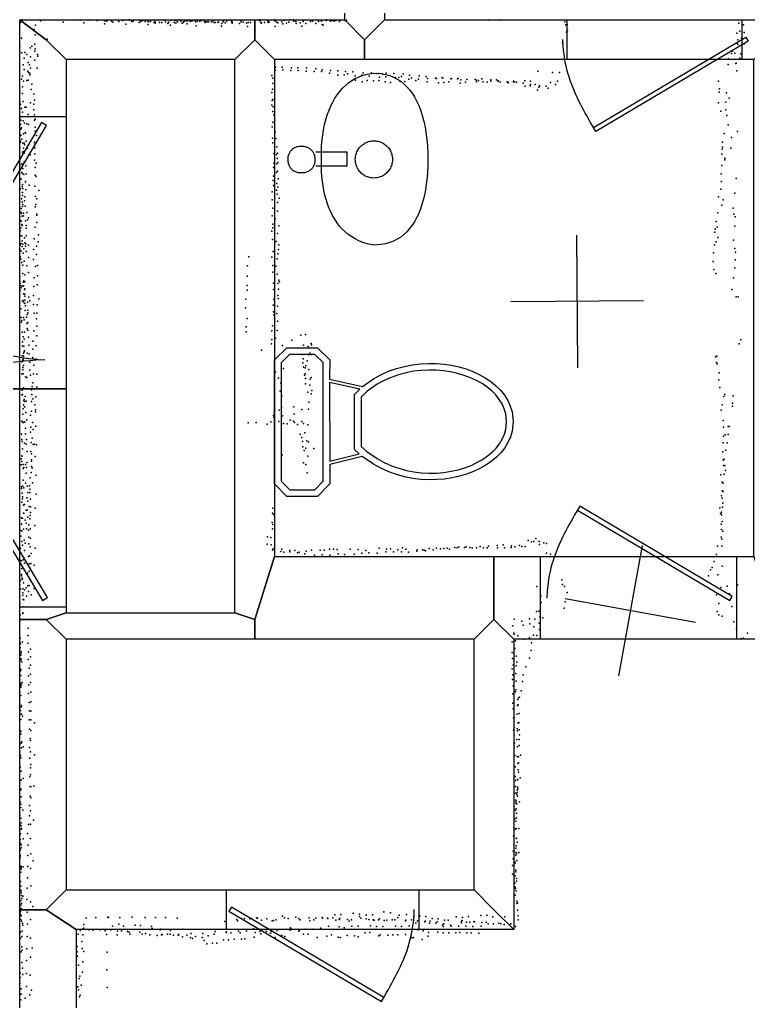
# Model space of a CAD drawing. Header units: millimetres. Extents: x -49251 to 3173, y -44712 to 7447.
# Drawn here: x -8920 to -6720, y -7017 to -4056 of the extents above; entities that cross this region are included whole.
import ezdxf

# ---------------------------------------------------------------- set-up
doc = ezdxf.new("R2010")
doc.units = ezdxf.units.MM
for name, color, linetype in [('DOORS', 7, 'Continuous'), ('OBJECTS', 8, 'Continuous'), ('P', 9, 'Continuous'), ('PANOS', 10, 'Continuous'), ('ROOMS', 1, 'Continuous'), ('WALLS', 3, 'Continuous')]:
    doc.layers.add(name, color=color, linetype=linetype)

# ---------------------------------------------------------------- blocks, each defined once
blk = doc.blocks.new('Basin_4B')
for points in [[(-40.8, 149.1), (-40.7, 153.4), (-40.3, 156.1), (-39.9, 158.8), (-39.3, 161.4), (-38.5, 163.9), (-37.7, 166.3), (-36.7, 168.6), (-35.5, 170.8), (-34.3, 172.9), (-32.9, 174.8), (-31.3, 176.7), (-29.7, 178.5), (-27.9, 180.1), (-26.1, 181.6), (-24.1, 183), (-22, 184.3), (-19.8, 185.4), (-17.5, 186.5), (-15.1, 187.3), (-12.7, 188.1), (-10.1, 188.6), (-7.4, 189.1), (-4.6, 189.4), (-0.4, 189.5)], [(-0.4, 189.5), (3.9, 189.4), (6.7, 189.1), (9.4, 188.7), (12, 188.1), (14.5, 187.3), (16.9, 186.5), (19.2, 185.5), (21.4, 184.3), (23.5, 183.1), (25.4, 181.7), (27.3, 180.2), (29.1, 178.6), (30.7, 176.8), (32.3, 174.9), (33.7, 173), (34.9, 170.9), (36.1, 168.7), (37.1, 166.4), (38, 164), (38.7, 161.5), (39.3, 158.9), (39.8, 156.3), (40.1, 153.5), (40.3, 149.2)], [(-0.4, 108.6), (-4.6, 108.7), (-7.4, 109), (-10.1, 109.5), (-12.7, 110.1), (-15.1, 110.8), (-17.5, 111.7), (-19.8, 112.7), (-22, 113.8), (-24.1, 115.1), (-26.1, 116.5), (-27.9, 118), (-29.7, 119.6), (-31.3, 121.4), (-32.9, 123.3), (-34.3, 125.3), (-35.5, 127.3), (-36.7, 129.5), (-37.7, 131.8), (-38.5, 134.2), (-39.3, 136.7), (-39.9, 139.3), (-40.3, 142), (-40.7, 144.8), (-40.8, 149.1)], [(40.3, 149.2), (40.1, 144.9), (39.8, 142.2), (39.3, 139.5), (38.7, 136.9), (38, 134.4), (37.1, 132), (36.1, 129.7), (34.9, 127.5), (33.7, 125.4), (32.3, 123.4), (30.7, 121.5), (29.1, 119.7), (27.3, 118.1), (25.4, 116.5), (23.5, 115.1), (21.4, 113.9), (19.2, 112.7), (16.9, 111.7), (14.5, 110.8), (12, 110.1), (9.4, 109.5), (6.7, 109), (3.9, 108.7), (-0.4, 108.6)], [(-18.8, 106), (-18.8, 10.9)], [(22, 10.9), (22, 106.1)], [(-258.3, -69.3), (-254.1, -49.1), (-250.2, -36.4), (-245.5, -24.5), (-239.9, -13.1), (-233.5, -2.5), (-226.4, 7.6), (-218.5, 17), (-210, 25.8), (-200.8, 34), (-190.9, 41.5), (-180.5, 48.5), (-169.5, 54.9), (-158, 60.7), (-146, 66), (-133.6, 70.6), (-120.7, 74.8), (-107.5, 78.3), (-93.8, 81.4), (-79.9, 83.9), (-65.7, 85.8), (-51.2, 87.3), (-36.5, 88.3), (-21.6, 88.7), (0.9, 88.5)], [(0.9, 88.5), (23.3, 88.7), (38.1, 88.2), (52.9, 87.2), (67.4, 85.7), (81.8, 83.7), (95.9, 81.2), (109.8, 78.1), (123.3, 74.5), (136.5, 70.3), (149.2, 65.6), (161.5, 60.3), (173.3, 54.5), (184.6, 48.1), (195.2, 41.1), (205.3, 33.5), (214.6, 25.3), (223.2, 16.5), (231.1, 7.1), (238.2, -2.9), (244.4, -13.5), (249.7, -24.8), (254.1, -36.7), (257.5, -49.2), (260.6, -69.3)], [(-18.8, 10.9), (22, 10.9)], [(-56.2, -69.5), (-55.9, -63.9), (-55.5, -60.4), (-54.8, -56.8), (-53.8, -53.4), (-52.7, -50.1), (-51.4, -46.8), (-49.9, -43.7), (-48.2, -40.7), (-46.3, -37.7), (-44.3, -35), (-42.1, -32.3), (-39.7, -29.8), (-37.2, -27.5), (-34.5, -25.3), (-31.7, -23.2), (-28.8, -21.4), (-25.8, -19.7), (-22.6, -18.2), (-19.4, -16.9), (-16, -15.7), (-12.6, -14.9), (-9.1, -14.2), (-5.5, -13.7), (0, -13.5)], [(0, -13.5), (5.5, -13.7), (9.1, -14.2), (12.6, -14.9), (16.1, -15.7), (19.4, -16.9), (22.7, -18.2), (25.8, -19.7), (28.8, -21.4), (31.8, -23.2), (34.6, -25.3), (37.2, -27.5), (39.7, -29.8), (42.1, -32.3), (44.3, -35), (46.4, -37.7), (48.2, -40.7), (49.9, -43.7), (51.4, -46.8), (52.8, -50.1), (53.9, -53.4), (54.8, -56.8), (55.5, -60.4), (56, -63.9), (56.3, -69.5)], [(-0.4, -232.4), (-23.1, -232.1), (-38.2, -231.3), (-53.3, -230.2), (-68.2, -228.6), (-82.9, -226.6), (-97.4, -224.1), (-111.7, -221.1), (-125.5, -217.7), (-139, -213.6), (-152, -209.1), (-164.6, -204), (-176.5, -198.2), (-187.9, -191.9), (-198.6, -185), (-208.6, -177.4), (-217.9, -169.1), (-226.3, -160.2), (-233.9, -150.6), (-240.5, -140.2), (-246.2, -129.1), (-250.9, -117.2), (-254.4, -104.5), (-256.9, -91.1), (-258.3, -69.3)], [(0, -125.5), (-5.5, -125.2), (-9.1, -124.7), (-12.6, -124.1), (-16, -123.2), (-19.4, -122), (-22.6, -120.7), (-25.8, -119.2), (-28.8, -117.6), (-31.7, -115.7), (-34.5, -113.6), (-37.2, -111.4), (-39.7, -109.1), (-42.1, -106.6), (-44.3, -103.9), (-46.3, -101.2), (-48.2, -98.2), (-49.9, -95.2), (-51.4, -92.1), (-52.7, -88.8), (-53.8, -85.5), (-54.8, -82.1), (-55.5, -78.5), (-55.9, -75), (-56.2, -69.5)], [(260.6, -69.3), (259.2, -91.1), (256.7, -104.5), (253, -117.2), (248.3, -129.1), (242.5, -140.2), (235.7, -150.6), (228, -160.2), (219.4, -169.1), (210, -177.4), (199.8, -185), (188.9, -191.9), (177.3, -198.2), (165.1, -204), (152.4, -209.1), (139.2, -213.6), (125.6, -217.7), (111.5, -221.1), (97.2, -224.1), (82.6, -226.6), (67.7, -228.6), (52.7, -230.2), (37.6, -231.3), (22.4, -232.1), (-0.4, -232.4)], [(56.3, -69.5), (56, -75), (55.5, -78.5), (54.8, -82.1), (53.9, -85.5), (52.8, -88.8), (51.4, -92.1), (49.9, -95.2), (48.2, -98.2), (46.4, -101.2), (44.3, -103.9), (42.1, -106.6), (39.7, -109.1), (37.2, -111.4), (34.6, -113.6), (31.8, -115.7), (28.8, -117.6), (25.8, -119.2), (22.7, -120.7), (19.4, -122), (16.1, -123.2), (12.6, -124.1), (9.1, -124.7), (5.5, -125.2), (0, -125.5)]]:
    blk.add_lwpolyline(points)
blk = doc.blocks.new('Toilet_4E')
for points in [[(-225.3, 322.7), (-187.7, 360.3)], [(-187.7, 360.3), (186.3, 360.3)], [(186.3, 360.3), (223, 323.6)], [(-179.4, 340.3), (-205.3, 314.4)], [(178, 340.3), (-179.4, 340.3)], [(203, 315.4), (178, 340.3)], [(-225.4, 230.4), (-225.3, 322.7)], [(-205.3, 314.4), (-205.4, 238.9)], [(203, 238.8), (203, 315.4)], [(223, 323.6), (223, 230.5)], [(-205.4, 238.9), (-179.5, 213.9)], [(178.1, 213.9), (203, 238.8)], [(-187.6, 193.9), (-225.4, 230.4)], [(-179.5, 213.9), (-126.8, 213.9)], [(-126.8, 213.9), (125.8, 214)], [(125.8, 214), (178.1, 213.9)], [(223, 230.5), (186.4, 193.9)], [(-129.4, 193.9), (-187.6, 193.9)], [(-104.9, 95.7), (-129.4, 193.9)], [(118.4, 194), (-119.1, 193.9)], [(-119.1, 193.9), (-96.9, 104.7)], [(97.9, 103.3), (118.4, 194)], [(128.6, 194), (106.3, 95.3)], [(186.4, 193.9), (128.6, 194)], [(-96.9, 104.7), (-84.3, 119.2)], [(-84.3, 119.2), (82, 119.2)], [(82, 119.2), (97.9, 103.3)], [(0.5, -359.8), (-28.3, -356.8), (-46.1, -351.7), (-63, -344.2), (-78.8, -334.4), (-93.7, -322.7), (-107.4, -309.2), (-120, -293.9), (-131.4, -277.2), (-141.7, -259.1), (-150.6, -239.7), (-158.3, -219.2), (-164.6, -197.8), (-169.5, -175.5), (-172.9, -152.6), (-174.9, -129.1), (-175.2, -105.2), (-173.9, -81), (-170.9, -56.7), (-166.1, -32.4), (-159.5, -8.2), (-151, 15.7), (-140.6, 39.1), (-128, 62.1), (-104.9, 95.7)], [(-75.1, 99.2), (-90, 82.1)], [(73.8, 99.2), (-75.1, 99.2)], [(106.3, 95.3), (129.3, 62), (141.7, 39.2), (152, 16.1), (160.4, -7.6), (166.9, -31.5), (171.6, -55.7), (174.6, -79.9), (175.9, -103.9), (175.5, -127.7), (173.6, -151.2), (170.2, -174.1), (165.3, -196.3), (159, -217.7), (151.4, -238.2), (142.5, -257.6), (132.3, -275.8), (120.9, -292.7), (108.3, -308), (94.6, -321.7), (79.9, -333.5), (64, -343.4), (47.2, -351.1), (29.4, -356.5), (0.5, -359.8)], [(91.7, 81.2), (73.8, 99.2)], [(-90, 82.1), (-111.5, 50.8), (-123, 29.5), (-132.7, 7.5), (-140.6, -14.9), (-146.8, -37.6), (-151.2, -60.5), (-154, -83.4), (-155.2, -106.2), (-154.9, -128.8), (-153, -150.9), (-149.7, -172.5), (-145.1, -193.5), (-139.1, -213.6), (-131.9, -232.7), (-123.5, -250.6), (-114, -267.3), (-103.5, -282.6), (-92, -296.4), (-79.7, -308.4), (-66.5, -318.7), (-52.6, -327.1), (-38, -333.4), (-22.8, -337.6), (0.4, -339.7)], [(0.4, -339.7), (23.7, -337.3), (38.9, -332.9), (53.5, -326.4), (67.4, -317.9), (80.5, -307.5), (92.9, -295.3), (104.4, -281.4), (114.8, -266), (124.3, -249.3), (132.7, -231.2), (139.8, -212.1), (145.8, -192), (150.4, -171.1), (153.7, -149.5), (155.5, -127.4), (155.9, -105), (154.7, -82.3), (152, -59.5), (147.6, -36.8), (141.5, -14.2), (133.7, 8), (124.1, 29.7), (112.8, 50.6), (91.7, 81.2)]]:
    blk.add_lwpolyline(points)
blk = doc.blocks.new('1-Standard_3C')
for points in [[(-403.982, 5.64828), (253.382, 394.931), (263.573, 377.722), (-393.791, -11.5606), (-403.982, 5.64828)], [(263.573, 377.722), (275.367, 357.142), (283.15, 343.495), (290.844, 329.879), (298.429, 316.269), (305.882, 302.642), (313.184, 288.973), (320.313, 275.239), (327.249, 261.416), (333.971, 247.479), (340.456, 233.405), (346.686, 219.17), (352.638, 204.75), (358.291, 190.121), (363.626, 175.258), (368.62, 160.139), (373.253, 144.738), (377.503, 129.032), (381.351, 112.998), (384.774, 96.6102), (387.752, 79.8457), (390.265, 62.6802), (392.29, 45.0899), (393.807, 27.0508), (395.085, -0.90191)]]:
    blk.add_lwpolyline(points)
blk = doc.blocks.new('2-Double_3F')
for points in [[(-803.047, 5.11842), (-144.478, 395.382), (-134.282, 378.176), (-792.851, -12.0874), (-803.047, 5.11842)], [(130.58, 402.327), (799.603, 1.60988), (789.326, -15.5479), (120.303, 385.169), (130.58, 402.327)], [(-134.282, 378.176), (-119.32, 354.081), (-109.98, 338.172), (-101.133, 322.376), (-92.7658, 306.684), (-84.8675, 291.087), (-77.4254, 275.576), (-70.4273, 260.141), (-63.861, 244.774), (-57.7142, 229.467), (-51.9747, 214.209), (-46.6303, 198.992), (-41.6688, 183.807), (-37.078, 168.646), (-32.8455, 153.498), (-28.9593, 138.355), (-25.407, 123.208), (-22.1765, 108.049), (-19.2555, 92.867), (-16.6317, 77.6544), (-14.2931, 62.402), (-12.2272, 47.1006), (-10.422, 31.7413), (-8.86523, 16.3152), (-6.96899, -6.96899)], [(-6.96899, -6.96899), (-5.64674, 24.0467), (-4.27553, 44.0225), (-2.51777, 63.4584), (-0.37793, 82.3727), (2.13953, 100.783), (5.03013, 118.709), (8.2894, 136.167), (11.9129, 153.176), (15.8961, 169.754), (20.2346, 185.919), (24.9238, 201.69), (29.9595, 217.085), (35.3369, 232.121), (41.0518, 246.818), (47.0996, 261.192), (53.4758, 275.263), (60.176, 289.048), (67.1957, 302.566), (74.5305, 315.834), (82.1759, 328.872), (90.1273, 341.697), (98.3804, 354.327), (106.931, 366.78), (120.303, 385.169)]]:
    blk.add_lwpolyline(points)

msp = doc.modelspace()

# ---------------------------------------------------------------- linework, layer by layer
at = {"layer": 'DOORS'}
for points in [[(-7266.8, -4056), (-6740.4, -4056), (-6740.4, -4176), (-7266.8, -4176), (-7266.8, -4056)], [(-8919.4, -5828.3), (-8919.4, -4348.2), (-8779.4, -4348.2), (-8779.4, -5828.3), (-8919.4, -5828.3)], [(-6756.4, -5924.6), (-7347.4, -5924.6), (-7347.4, -5674.6), (-6756.4, -5674.6), (-6756.4, -5924.6)], [(-8295.7, -6680.4), (-7714.5, -6680.4), (-7714.5, -6800.4), (-8295.7, -6800.4), (-8295.7, -6680.4)]]:
    msp.add_lwpolyline(points, dxfattribs=at)
at = {"layer": 'P'}
for p in [(-8912, -4056), (-8737, -4056), (-8707, -4056), (-8589, -4056), (-8588, -4057), (-8501, -4057), (-8481, -4057), (-8439, -4056), (-8409, -4057), (-8196, -4056), (-8169, -4057), (-8150, -4056), (-8122, -4057), (-8120, -4057), (-8104, -4056), (-8094, -4056), (-8065, -4057), (-7993, -4056), (-7933, -4057), (-7504, -4056), (-7472, -4056), (-8917, -4064), (-8876, -4085), (-8872, -4072), (-8857, -4059), (-8788, -4063), (-8726, -4065), (-8686, -4058), (-8664, -4059), (-8664, -4068), (-8663, -4059), (-8657, -4060), (-8642, -4060), (-8638, -4063), (-8620, -4061), (-8608, -4058), (-8599, -4069), (-8581, -4061), (-8577, -4060), (-8559, -4064), (-8556, -4059), (-8554, -4061), (-8553, -4059), (-8548, -4058), (-8541, -4061), (-8534, -4059), (-8532, -4070), (-8531, -4062), (-8525, -4061), (-8514, -4064), (-8512, -4061), (-8511, -4065), (-8511, -4066), (-8498, -4064), (-8491, -4064), (-8479, -4062), (-8472, -4067), (-8470, -4063), (-8470, -4064), (-8464, -4058), (-8464, -4072), (-8453, -4064), (-8451, -4058), (-8448, -4066), (-8446, -4058), (-8443, -4062), (-8433, -4060), (-8429, -4066), (-8426, -4063), (-8426, -4064), (-8422, -4060), (-8415, -4060), (-8414, -4068), (-8405, -4061), (-8401, -4059), (-8398, -4059), (-8390, -4059), (-8388, -4062), (-8387, -4074), (-8383, -4060), (-8376, -4060), (-8371, -4058), (-8362, -4060), (-8360, -4064), (-8358, -4062), (-8353, -4062), (-8349, -4062), (-8341, -4062), (-8337, -4059), (-8333, -4064), (-8330, -4064), (-8322, -4063), (-8320, -4063), (-8310, -4075), (-8309, -4067), (-8305, -4062), (-8304, -4060), (-8299, -4065), (-8294, -4060), (-8280, -4060), (-8279, -4062), (-8278, -4062), (-8278, -4066), (-8256, -4067), (-8252, -4058), (-8251, -4062), (-8245, -4063), (-8235, -4066), (-8232, -4076), (-8230, -4064), (-8223, -4064), (-8195, -4059), (-8192, -4064), (-8190, -4066), (-8181, -4064), (-8171, -4061), (-8170, -4064), (-8167, -4063), (-8149, -4060), (-8148, -4076), (-8143, -4063), (-8140, -4065), (-8128, -4062), (-8125, -4068), (-8114, -4066), (-8107, -4063), (-8092, -4060), (-8086, -4061), (-8085, -4067), (-8073, -4065), (-8068, -4075), (-8064, -4061), (-8056, -4067), (-8042, -4061), (-8036, -4060), (-8026, -4067), (-8018, -4061), (-8009, -4060), (-8007, -4070), (-8004, -4072), (-7995, -4058), (-7982, -4060), (-7976, -4058), (-7970, -4060), (-7965, -4058), (-7954, -4061), (-7937, -4058), (-7274, -4062), (-7271, -4071), (-7267, -4070), (-6749, -4066), (-6735, -4071), (-8914, -4111), (-8873, -4101), (-8837, -4114), (-7269, -4093), (-7266, -4088), (-6755, -4096), (-6752, -4116), (-6746, -4090), (-6741, -4111), (-6733, -4094), (-8919, -4137), (-8888, -4141), (-8883, -4136), (-8874, -4129), (-8873, -4144), (-7281, -4125), (-6755, -4126), (-6752, -4131), (-6733, -4128), (-8919, -4153), (-8913, -4156), (-8906, -4172), (-8904, -4155), (-8898, -4161), (-8887, -4168), (-8874, -4151), (-8866, -4161), (-8865, -4166), (-6780, -4174), (-6771, -4158), (-6768, -4151), (-6761, -4157), (-6746, -4172), (-6743, -4159), (-8909, -4192), (-8894, -4185), (-8890, -4192), (-8887, -4202), (-8874, -4178), (-8867, -4202), (-8147, -4199), (-8127, -4199), (-8099, -4201), (-8080, -4201), (-8054, -4201), (-8026, -4204), (-6781, -4191), (-6758, -4188), (-6757, -4187), (-8911, -4226), (-8906, -4206), (-8895, -4211), (-8893, -4215), (-8889, -4217), (-8889, -4222), (-8159, -4224), (-8156, -4232), (-8149, -4208), (-8125, -4207), (-8101, -4209), (-8079, -4209), (-8055, -4211), (-8031, -4212), (-8009, -4212), (-8007, -4207), (-7985, -4217), (-7982, -4209), (-7959, -4210), (-7959, -4223), (-7940, -4222), (-7936, -4212), (-7930, -4219), (-7914, -4213), (-7907, -4225), (-7887, -4223), (-7883, -4216), (-7865, -4226), (-7858, -4216), (-7844, -4218), (-7837, -4218), (-7834, -4229), (-7824, -4220), (-7815, -4228), (-7814, -4217), (-7790, -4218), (-7785, -4230), (-7775, -4230), (-7767, -4227), (-7762, -4219), (-7743, -4223), (-7737, -4231), (-7714, -4225), (-7693, -4227), (-7689, -4233), (-7665, -4232), (-7662, -4233), (-7645, -4230), (-7642, -4232), (-7618, -4234), (-7616, -4233), (-7598, -4234), (-7596, -4233), (-7525, -4234), (-7356, -4211), (-7312, -4215), (-7290, -4215), (-6755, -4210), (-8914, -4235), (-8911, -4258), (-8908, -4241), (-8898, -4239), (-8894, -4238), (-8883, -4250), (-8156, -4248), (-7906, -4238), (-7886, -4243), (-7871, -4239), (-7852, -4240), (-7836, -4239), (-7817, -4243), (-7800, -4245), (-7771, -4242), (-7757, -4242), (-7745, -4235), (-7724, -4239), (-7716, -4235), (-7690, -4243), (-7656, -4246), (-7639, -4245), (-7624, -4243), (-7590, -4247), (-7588, -4237), (-7574, -4244), (-7570, -4236), (-7570, -4236), (-7545, -4236), (-7541, -4238), (-7541, -4243), (-7535, -4239), (-7521, -4243), (-7509, -4244), (-7498, -4237), (-7498, -4241), (-7481, -4237), (-7477, -4241), (-7475, -4240), (-7469, -4244), (-7448, -4243), (-7446, -4243), (-7445, -4246), (-7429, -4241), (-7429, -4243), (-7426, -4243), (-7420, -4244), (-7400, -4247), (-7395, -4240), (-7394, -4256), (-7379, -4255), (-7378, -4241), (-7378, -4251), (-7364, -4251), (-7353, -4259), (-7351, -4255), (-7331, -4256), (-7325, -4262), (-7318, -4245), (-7302, -4251), (-7296, -4241), (-6811, -4241), (-6808, -4264), (-8919, -4275), (-8911, -4278), (-8885, -4266), (-8877, -4280), (-8159, -4275), (-8157, -4265), (-7357, -4268), (-6809, -4274), (-6786, -4276), (-6778, -4292), (-8919, -4304), (-8919, -4313), (-8919, -4323), (-8917, -4310), (-8909, -4302), (-8904, -4320), (-8900, -4320), (-8887, -4306), (-8877, -4310), (-8875, -4298), (-8159, -4314), (-8158, -4299), (-8156, -4296), (-8155, -4319), (-6811, -4306), (-6788, -4304), (-8919, -4349), (-8919, -4353), (-8914, -4324), (-8911, -4335), (-8894, -4342), (-8877, -4328), (-8875, -4343), (-8156, -4333), (-8153, -4343), (-6804, -4332), (-6788, -4328), (-6785, -4345), (-8918, -4372), (-8917, -4372), (-8916, -4359), (-8914, -4382), (-8909, -4361), (-8905, -4368), (-8898, -4370), (-8893, -4372), (-8875, -4359), (-8873, -4356), (-8873, -4380), (-8158, -4379), (-8156, -4365), (-8151, -4369), (-6781, -4373), (-8918, -4402), (-8916, -4386), (-8916, -4405), (-8908, -4400), (-8903, -4396), (-8902, -4398), (-8873, -4392), (-8869, -4405), (-8149, -4394), (-6793, -4399), (-6771, -4411), (-6753, -4393), (-8919, -4441), (-8917, -4422), (-8917, -4425), (-8913, -4416), (-8910, -4428), (-8906, -4428), (-8905, -4433), (-8900, -4422), (-8875, -4425), (-8874, -4427), (-8874, -4442), (-8157, -4413), (-8156, -4427), (-8146, -4414), (-8143, -4439), (-6798, -4425), (-6798, -4440), (-8911, -4456), (-8909, -4453), (-8908, -4443), (-8906, -4458), (-8896, -4443), (-8892, -4463), (-8888, -4463), (-8874, -4460), (-8153, -4459), (-8144, -4462), (-8141, -4458), (-6801, -4461), (-6800, -4446), (-6773, -4443), (-8919, -4478), (-8918, -4472), (-8918, -4493), (-8913, -4490), (-8906, -4484), (-8901, -4497), (-8875, -4479), (-8870, -4488), (-8153, -4488), (-8143, -4490), (-8142, -4474), (-8140, -4486), (-6801, -4496), (-6791, -4473), (-6791, -4478), (-8913, -4517), (-8911, -4520), (-8910, -4505), (-8907, -4523), (-8900, -4521), (-8873, -4502), (-8873, -4525), (-8870, -4529), (-8154, -4502), (-8154, -4528), (-8144, -4517), (-8141, -4513), (-6803, -4521), (-8919, -4535), (-8915, -4537), (-8912, -4559), (-8911, -4553), (-8902, -4544), (-8902, -4545), (-8891, -4555), (-8874, -4558), (-8155, -4541), (-8154, -4556), (-8143, -4550), (-8139, -4536), (-6802, -4544), (-6757, -4535), (-8917, -4566), (-8911, -4577), (-8911, -4586), (-8910, -4565), (-8904, -4590), (-8901, -4569), (-8872, -4589), (-8862, -4571), (-8158, -4575), (-8144, -4570), (-8142, -4582), (-8140, -4561), (-6811, -4590), (-6804, -4567), (-6761, -4579), (-8914, -4596), (-8912, -4606), (-8911, -4619), (-8910, -4613), (-8905, -4602), (-8903, -4618), (-8871, -4613), (-8868, -4596), (-8158, -4599), (-8141, -4607), (-8136, -4594), (-6801, -4615), (-6796, -4599), (-8919, -4649), (-8916, -4636), (-8915, -4625), (-8914, -4640), (-8912, -4648), (-8908, -4639), (-8908, -4647), (-8898, -4637), (-8873, -4620), (-8868, -4642), (-8868, -4645), (-8158, -4647), (-8156, -4624), (-8141, -4633), (-6813, -4638), (-6766, -4624), (-6764, -4642), (-8917, -4661), (-8915, -4663), (-8913, -4673), (-8912, -4677), (-8902, -4662), (-8900, -4677), (-8896, -4659), (-8893, -4653), (-8868, -4667), (-8156, -4672), (-8148, -4656), (-8137, -4678), (-6818, -4664), (-6761, -4679), (-6760, -4650), (-8918, -4693), (-8917, -4708), (-8916, -4684), (-8913, -4708), (-8900, -4685), (-8900, -4708), (-8873, -4682), (-8863, -4705), (-8159, -4694), (-8156, -4684), (-8141, -4701), (-6822, -4697), (-6821, -4688), (-6815, -4682), (-8918, -4736), (-8915, -4731), (-8912, -4723), (-8910, -4733), (-8905, -4714), (-8904, -4729), (-8901, -4732), (-8893, -4736), (-8876, -4717), (-8864, -4726), (-8157, -4719), (-8145, -4725), (-8137, -4735), (-6823, -4735), (-6818, -4726), (-6813, -4713), (-6765, -4721), (-8919, -4747), (-8919, -4749), (-8915, -4754), (-8912, -4740), (-8909, -4760), (-8907, -4747), (-8902, -4739), (-8900, -4755), (-8878, -4749), (-8869, -4739), (-8869, -4764), (-8155, -4755), (-8140, -4762), (-8138, -4749), (-6826, -4759), (-6761, -4746), (-6759, -4757), (-8918, -4771), (-8916, -4778), (-8913, -4788), (-8910, -4796), (-8906, -4784), (-8893, -4773), (-8878, -4779), (-8866, -4797), (-8228, -4771), (-8159, -4772), (-8156, -4797), (-8142, -4777), (-6827, -4785), (-6760, -4780), (-8910, -4821), (-8904, -4825), (-8898, -4798), (-8893, -4818), (-8872, -4800), (-8232, -4798), (-8156, -4817), (-8146, -4799), (-8142, -4823), (-6825, -4809), (-6819, -4821), (-6761, -4804), (-8919, -4831), (-8919, -4845), (-8918, -4851), (-8909, -4847), (-8907, -4843), (-8904, -4846), (-8876, -4834), (-8867, -4855), (-8866, -4828), (-8233, -4829), (-8154, -4850), (-8140, -4851), (-8137, -4841), (-8135, -4846), (-6765, -4834), (-8918, -4872), (-8915, -4858), (-8915, -4865), (-8910, -4860), (-8908, -4858), (-8908, -4883), (-8905, -4870), (-8904, -4868), (-8904, -4884), (-8877, -4861), (-8233, -4857), (-8233, -4872), (-8154, -4870), (-8138, -4869), (-6770, -4870), (-8911, -4905), (-8909, -4903), (-8907, -4909), (-8904, -4890), (-8904, -4902), (-8904, -4912), (-8896, -4908), (-8892, -4893), (-8889, -4904), (-8878, -4888), (-8878, -4915), (-8862, -4898), (-8237, -4899), (-8153, -4900), (-8140, -4888), (-8139, -4897), (-6757, -4892), (-6751, -4892), (-8916, -4928), (-8903, -4933), (-8902, -4919), (-8897, -4945), (-8895, -4932), (-8895, -4940), (-8876, -4941), (-8868, -4941), (-8867, -4916), (-8238, -4925), (-8155, -4917), (-8154, -4937), (-8143, -4942), (-8141, -4920), (-8915, -4954), (-8915, -4968), (-8913, -4963), (-8908, -4954), (-8906, -4961), (-8899, -4953), (-8898, -4972), (-8895, -4969), (-8869, -4958), (-8233, -4957), (-8153, -4947), (-8141, -4965), (-8912, -4998), (-8905, -4998), (-8897, -4987), (-8895, -4992), (-8877, -4994), (-8868, -4980), (-8236, -4982), (-8236, -4997), (-8159, -4994), (-8157, -4979), (-8142, -4993), (-8911, -5027), (-8909, -5012), (-8906, -5019), (-8893, -5013), (-8880, -5025), (-8868, -5009), (-8160, -5033), (-8159, -5020), (-8147, -5016), (-8098, -5022), (-8071, -5007), (-8057, -5005), (-8040, -5032), (-6748, -5033), (-6743, -5021), (-8911, -5040), (-8908, -5062), (-8907, -5040), (-8906, -5058), (-8905, -5055), (-8897, -5062), (-8892, -5037), (-8891, -5064), (-8880, -5050), (-8870, -5039), (-8190, -5053), (-8126, -5038), (-8063, -5037), (-8049, -5041), (-8044, -5062), (-8039, -5036), (-8913, -5088), (-8912, -5070), (-8910, -5083), (-8909, -5080), (-8909, -5084), (-8908, -5071), (-8889, -5089), (-8880, -5075), (-8870, -5080), (-8067, -5066), (-8065, -5091), (-8064, -5079), (-8052, -5085), (-8047, -5067), (-8039, -5066), (-6820, -5073), (-6817, -5090), (-6816, -5071), (-8910, -5105), (-8910, -5112), (-8908, -5099), (-8889, -5113), (-8877, -5098), (-8147, -5118), (-8123, -5108), (-8063, -5104), (-8058, -5106), (-8056, -5100), (-8047, -5111), (-6815, -5094), (-6809, -5121), (-8913, -5124), (-8909, -5124), (-8902, -5133), (-8898, -5135), (-8887, -5128), (-8880, -5151), (-8878, -5124), (-8868, -5125), (-8138, -5137), (-8131, -5152), (-8060, -5128), (-8058, -5124), (-8057, -5138), (-8043, -5140), (-8040, -5135), (-6810, -5142), (-8912, -5173), (-8910, -5170), (-8908, -5166), (-8884, -5172), (-8882, -5162), (-8875, -5170), (-8868, -5164), (-8133, -5176), (-8057, -5154), (-8050, -5179), (-8044, -5158), (-8038, -5174), (-6807, -5165), (-8913, -5187), (-8911, -5186), (-8907, -5205), (-8906, -5201), (-8904, -5207), (-8903, -5192), (-8900, -5206), (-8884, -5207), (-8883, -5186), (-8880, -5199), (-8871, -5193), (-8128, -5191), (-8047, -5209), (-8040, -5184), (-6794, -5192), (-6791, -5186), (-6768, -5212), (-6766, -5190), (-8919, -5224), (-8909, -5230), (-8908, -5217), (-8905, -5223), (-8904, -5224), (-8901, -5241), (-8884, -5237), (-8874, -5217), (-8872, -5233), (-8872, -5239), (-8151, -5232), (-8136, -5234), (-8129, -5226), (-8092, -5224), (-8068, -5232), (-8048, -5231), (-6803, -5234), (-6800, -5217), (-6768, -5221), (-8913, -5267), (-8911, -5270), (-8910, -5246), (-8908, -5271), (-8904, -5269), (-8898, -5263), (-8887, -5249), (-8881, -5271), (-8206, -5271), (-8162, -5269), (-8154, -5250), (-8153, -5255), (-8137, -5268), (-8126, -5251), (-8103, -5264), (-8093, -5267), (-8091, -5246), (-8090, -5271), (-8068, -5268), (-6796, -5265), (-8902, -5288), (-8887, -5300), (-8886, -5285), (-8879, -5292), (-8871, -5282), (-8230, -5272), (-8173, -5276), (-8151, -5281), (-8123, -5274), (-8112, -5275), (-8081, -5277), (-8063, -5274), (-8050, -5278), (-6795, -5285), (-6781, -5283), (-6778, -5283), (-8914, -5306), (-8913, -5322), (-8912, -5328), (-8902, -5305), (-8899, -5322), (-8882, -5318), (-8073, -5306), (-8068, -5316), (-8066, -5328), (-8059, -5302), (-8053, -5326), (-8048, -5329), (-6795, -5312), (-6790, -5308), (-6781, -5307), (-8911, -5350), (-8905, -5333), (-8900, -5336), (-8897, -5358), (-8886, -5358), (-8885, -5331), (-8879, -5337), (-8875, -5336), (-8869, -5338), (-8065, -5344), (-8061, -5355), (-8056, -5348), (-8032, -5349), (-6797, -5359), (-6796, -5332), (-6788, -5354), (-6784, -5332), (-8915, -5380), (-8913, -5371), (-8913, -5388), (-8912, -5372), (-8884, -5365), (-8884, -5383), (-8884, -5387), (-8873, -5373), (-8127, -5368), (-8050, -5372), (-6796, -5384), (-6793, -5381), (-8915, -5398), (-8909, -5397), (-8909, -5410), (-8907, -5406), (-8902, -5397), (-8899, -5406), (-8898, -5391), (-8884, -5403), (-8882, -5408), (-8063, -5392), (-8056, -5397), (-6795, -5400), (-6791, -5400), (-6789, -5416), (-8909, -5445), (-8900, -5424), (-8888, -5438), (-8885, -5422), (-8871, -5430), (-8052, -5423), (-6804, -5429), (-6793, -5427), (-8914, -5465), (-8914, -5470), (-8910, -5463), (-8907, -5468), (-8902, -5454), (-8897, -5463), (-8890, -5462), (-8889, -5472), (-8881, -5453), (-6800, -5451), (-6800, -5477), (-6796, -5454), (-8912, -5484), (-8911, -5495), (-8911, -5501), (-8898, -5498), (-8895, -5482), (-8895, -5508), (-8889, -5482), (-8887, -5502), (-8870, -5487), (-6802, -5492), (-6799, -5499), (-6796, -5479), (-8913, -5511), (-8908, -5520), (-8905, -5518), (-8900, -5535), (-8897, -5535), (-8891, -5524), (-8887, -5525), (-8873, -5529), (-8156, -5529), (-6807, -5528), (-6798, -5526), (-6797, -5514), (-8914, -5558), (-8911, -5559), (-8908, -5544), (-8907, -5544), (-8903, -5565), (-8895, -5556), (-8889, -5561), (-8888, -5551), (-8887, -5542), (-8157, -5544), (-8154, -5548), (-6805, -5545), (-6802, -5541), (-6802, -5549), (-8917, -5596), (-8914, -5577), (-8908, -5593), (-8900, -5574), (-8899, -5592), (-8893, -5596), (-8892, -5579), (-8888, -5592), (-8874, -5581), (-8158, -5572), (-8157, -5592), (-8156, -5578), (-6803, -5577), (-6802, -5594), (-6799, -5569), (-8916, -5614), (-8913, -5599), (-8906, -5626), (-8892, -5617), (-8887, -5620), (-8172, -5616), (-8162, -5618), (-7362, -5621), (-6803, -5617), (-6801, -5623), (-6797, -5599), (-8917, -5651), (-8913, -5630), (-8911, -5641), (-8903, -5635), (-8892, -5637), (-8888, -5646), (-8873, -5650), (-8173, -5638), (-8161, -5640), (-8157, -5656), (-8155, -5652), (-8128, -5653), (-8039, -5656), (-8013, -5656), (-8001, -5656), (-7985, -5653), (-7972, -5653), (-7961, -5654), (-7922, -5653), (-7898, -5654), (-7835, -5650), (-7813, -5653), (-7800, -5652), (-7778, -5655), (-7764, -5649), (-7754, -5653), (-7720, -5655), (-7704, -5655), (-7699, -5656), (-7684, -5651), (-7672, -5655), (-7662, -5650), (-7650, -5652), (-7639, -5651), (-7629, -5650), (-7622, -5653), (-7606, -5648), (-7599, -5649), (-7594, -5646), (-7577, -5648), (-7572, -5646), (-7561, -5648), (-7554, -5649), (-7541, -5649), (-7530, -5645), (-7520, -5649), (-7509, -5649), (-7505, -5644), (-7479, -5642), (-7478, -5649), (-7460, -5640), (-7456, -5649), (-7436, -5648), (-7435, -5643), (-7425, -5646), (-7411, -5642), (-7404, -5645), (-7394, -5645), (-7385, -5627), (-7375, -5631), (-7368, -5630), (-7352, -5630), (-7351, -5639), (-7338, -5634), (-7330, -5636), (-6814, -5644), (-6801, -5644), (-8909, -5685), (-8907, -5678), (-8905, -5657), (-8893, -5675), (-8890, -5673), (-8885, -5666), (-8131, -5660), (-8122, -5662), (-8104, -5657), (-8104, -5661), (-8089, -5657), (-8081, -5664), (-8076, -5662), (-8059, -5667), (-8055, -5659), (-8030, -5671), (-8007, -5670), (-7984, -5671), (-7958, -5667), (-7939, -5669), (-7910, -5668), (-7887, -5665), (-7875, -5657), (-7866, -5664), (-7841, -5665), (-7815, -5661), (-7791, -5661), (-7767, -5661), (-7746, -5662), (-7721, -5659), (-7695, -5658), (-7330, -5665), (-7318, -5668), (-6817, -5669), (-8917, -5687), (-8914, -5688), (-8913, -5711), (-8906, -5715), (-8905, -5695), (-8891, -5697), (-8888, -5710), (-8886, -5696), (-8876, -5701), (-6835, -5715), (-6830, -5708), (-6824, -5690), (-6799, -5704), (-8914, -5729), (-8914, -5733), (-8912, -5740), (-8912, -5743), (-8896, -5725), (-8891, -5719), (-8889, -5742), (-8889, -5744), (-7283, -5745), (-6841, -5733), (-6813, -5730), (-8919, -5759), (-8917, -5747), (-8917, -5774), (-8910, -5773), (-8908, -5754), (-8900, -5769), (-8895, -5763), (-8891, -5762), (-8876, -5771), (-7359, -5765), (-7281, -5759), (-7275, -5765), (-6804, -5768), (-6784, -5764), (-6753, -5760), (-8919, -5795), (-8910, -5785), (-8910, -5792), (-8905, -5776), (-8899, -5795), (-8893, -5781), (-8885, -5791), (-7347, -5795), (-7267, -5784), (-6817, -5791), (-6777, -5788), (-8919, -5818), (-8918, -5829), (-8909, -5805), (-8909, -5827), (-8907, -5806), (-7346, -5814), (-7276, -5831), (-7273, -5812), (-6810, -5817), (-6770, -5826), (-8918, -5851), (-8910, -5845), (-8910, -5847), (-7381, -5863), (-7360, -5841), (-7353, -5840), (-7350, -5858), (-7341, -5860), (-6815, -5841), (-6810, -5851), (-6799, -5855), (-8919, -5869), (-8894, -5891), (-7431, -5884), (-7427, -5864), (-7404, -5870), (-7400, -5882), (-7380, -5878), (-7368, -5887), (-7365, -5864), (-7352, -5876), (-6764, -5872), (-6756, -5893), (-8918, -5921), (-8894, -5913), (-7428, -5906), (-7427, -5909), (-7416, -5914), (-7381, -5920), (-7369, -5912), (-7359, -5913), (-7351, -5895), (-6742, -5922), (-6735, -5921), (-6723, -5906), (-8919, -5933), (-8918, -5950), (-8917, -5937), (-8911, -5932), (-8895, -5936), (-7433, -5932), (-7425, -5952), (-7423, -5929), (-7395, -5924), (-7375, -5935), (-8917, -5968), (-8917, -5968), (-8916, -5967), (-8916, -5969), (-8916, -5973), (-8915, -5962), (-8893, -5963), (-8887, -5955), (-8887, -5978), (-7433, -5965), (-7428, -5969), (-7421, -5976), (-7381, -5982), (-7376, -5959), (-8917, -5989), (-8916, -5984), (-8915, -5986), (-8913, -5993), (-8894, -5986), (-8887, -6003), (-7432, -5983), (-7430, -6002), (-7421, -6005), (-7419, -5994), (-7392, -6008), (-8919, -6013), (-8917, -6019), (-8917, -6020), (-8916, -6016), (-8916, -6034), (-8893, -6035), (-8891, -6012), (-8887, -6030), (-7433, -6014), (-7431, -6032), (-7422, -6028), (-7400, -6032), (-8919, -6047), (-8917, -6057), (-8916, -6064), (-8916, -6069), (-8915, -6061), (-8912, -6055), (-8892, -6062), (-8887, -6055), (-7432, -6046), (-7430, -6065), (-7421, -6051), (-7402, -6052), (-8919, -6085), (-8916, -6094), (-8893, -6088), (-8886, -6084), (-7431, -6089), (-7423, -6083), (-7422, -6077), (-7411, -6099), (-7406, -6080), (-8919, -6120), (-8915, -6129), (-8914, -6124), (-8891, -6115), (-8886, -6113), (-7431, -6117), (-7417, -6124), (-7416, -6106), (-7415, -6122), (-7414, -6101), (-8917, -6140), (-8915, -6151), (-8914, -6151), (-8911, -6157), (-8890, -6141), (-8886, -6142), (-7430, -6134), (-7418, -6151), (-7412, -6149), (-8916, -6167), (-8891, -6168), (-8886, -6168), (-8875, -6177), (-7429, -6162), (-7415, -6178), (-7413, -6176), (-8917, -6202), (-8916, -6203), (-8916, -6211), (-8890, -6196), (-8886, -6200), (-7429, -6199), (-7427, -6191), (-7427, -6214), (-7418, -6195), (-7417, -6201), (-7412, -6198), (-7411, -6213), (-8918, -6240), (-8915, -6238), (-8913, -6234), (-8888, -6224), (-8887, -6230), (-7426, -6238), (-7419, -6227), (-7412, -6227), (-7412, -6245), (-8917, -6275), (-8914, -6252), (-8909, -6249), (-8890, -6251), (-8887, -6264), (-8875, -6273), (-7427, -6250), (-7425, -6275), (-7418, -6278), (-7417, -6249), (-7408, -6274), (-8916, -6282), (-8889, -6283), (-8886, -6302), (-7416, -6299), (-7414, -6279), (-7414, -6297), (-8918, -6310), (-8915, -6323), (-8887, -6312), (-8887, -6334), (-7424, -6309), (-7415, -6319), (-7414, -6326), (-8919, -6359), (-8915, -6350), (-8909, -6345), (-8889, -6340), (-7424, -6339), (-7423, -6351), (-7417, -6349), (-7416, -6348), (-7409, -6343), (-8918, -6380), (-8915, -6377), (-8888, -6369), (-8886, -6370), (-8877, -6368), (-7423, -6369), (-7423, -6389), (-7419, -6393), (-7418, -6380), (-7418, -6387), (-7417, -6371), (-7416, -6376), (-8918, -6416), (-8916, -6422), (-8915, -6400), (-8890, -6426), (-8888, -6398), (-8886, -6403), (-7422, -6410), (-7422, -6419), (-7421, -6414), (-7419, -6421), (-7417, -6398), (-7411, -6415), (-8919, -6455), (-8916, -6432), (-8910, -6440), (-8887, -6442), (-7423, -6440), (-7421, -6436), (-7420, -6449), (-8918, -6484), (-8916, -6464), (-8915, -6478), (-8893, -6483), (-8890, -6457), (-8887, -6482), (-8878, -6470), (-7425, -6466), (-7422, -6473), (-7420, -6463), (-8919, -6511), (-8917, -6512), (-8915, -6487), (-8915, -6497), (-8914, -6495), (-8896, -6511), (-7428, -6493), (-7423, -6497), (-7421, -6495), (-7413, -6495), (-8918, -6529), (-8917, -6540), (-8916, -6544), (-8909, -6527), (-8887, -6526), (-7429, -6519), (-7421, -6526), (-7420, -6525), (-7418, -6537), (-8918, -6561), (-8917, -6555), (-8915, -6545), (-8915, -6554), (-8894, -6546), (-8886, -6572), (-7430, -6564), (-7428, -6545), (-7422, -6555), (-7422, -6568), (-7421, -6548), (-7420, -6571), (-7413, -6568), (-8918, -6577), (-8918, -6582), (-8895, -6577), (-8879, -6593), (-7430, -6587), (-7425, -6601), (-7424, -6597), (-7422, -6576), (-7419, -6592), (-8917, -6609), (-8917, -6611), (-8916, -6627), (-8915, -6610), (-8915, -6613), (-8915, -6618), (-8909, -6611), (-8895, -6610), (-8887, -6616), (-7432, -6607), (-7432, -6633), (-7422, -6621), (-7422, -6626), (-8917, -6655), (-8896, -6644), (-7425, -6660), (-7424, -6638), (-7420, -6646), (-7420, -6654), (-8918, -6680), (-8917, -6682), (-8916, -6669), (-8915, -6683), (-8915, -6690), (-8897, -6675), (-8886, -6668), (-7424, -6672), (-7423, -6676), (-7421, -6683), (-8916, -6713), (-8914, -6698), (-8914, -6722), (-8913, -6707), (-8910, -6700), (-8898, -6710), (-8887, -6717), (-7424, -6697), (-7419, -6715), (-7419, -6722), (-7417, -6720), (-8919, -6750), (-8917, -6746), (-8916, -6727), (-8915, -6737), (-8897, -6748), (-8880, -6731), (-7913, -6751), (-7821, -6747), (-7800, -6750), (-7417, -6742), (-8917, -6755), (-8916, -6770), (-8915, -6759), (-8914, -6775), (-8911, -6781), (-8887, -6770), (-8719, -6766), (-8690, -6764), (-8654, -6763), (-8651, -6764), (-8617, -6764), (-8580, -6763), (-8541, -6764), (-8510, -6764), (-8479, -6764), (-8444, -6766), (-8300, -6776), (-8264, -6770), (-8262, -6774), (-8251, -6767), (-8241, -6767), (-8225, -6768), (-8219, -6767), (-8205, -6765), (-8202, -6766), (-8190, -6772), (-8174, -6768), (-8158, -6774), (-8154, -6773), (-8145, -6771), (-8126, -6760), (-8120, -6765), (-8109, -6767), (-8086, -6763), (-8077, -6767), (-8073, -6771), (-8046, -6765), (-8044, -6774), (-8032, -6771), (-8026, -6766), (-8007, -6764), (-8006, -6766), (-7991, -6766), (-7990, -6767), (-7974, -6765), (-7968, -6756), (-7965, -6772), (-7955, -6770), (-7953, -6767), (-7950, -6755), (-7930, -6770), (-7925, -6775), (-7918, -6771), (-7894, -6754), (-7894, -6761), (-7890, -6766), (-7874, -6757), (-7874, -6768), (-7866, -6770), (-7855, -6756), (-7853, -6771), (-7850, -6772), (-7837, -6771), (-7834, -6768), (-7820, -6773), (-7812, -6772), (-7795, -6771), (-7787, -6771), (-7778, -6764), (-7774, -6757), (-7755, -6774), (-7754, -6772), (-7752, -6755), (-7737, -6771), (-7730, -6762), (-7724, -6780), (-7719, -6774), (-7712, -6759), (-7697, -6777), (-7696, -6775), (-7694, -6761), (-7683, -6781), (-7681, -6775), (-7675, -6767), (-7664, -6781), (-7660, -6777), (-7657, -6768), (-7637, -6772), (-7626, -6772), (-7602, -6762), (-7586, -6776), (-7586, -6780), (-7584, -6773), (-7583, -6764), (-7571, -6778), (-7565, -6761), (-7561, -6778), (-7549, -6776), (-7547, -6777), (-7528, -6758), (-7525, -6779), (-7512, -6778), (-7510, -6757), (-7492, -6762), (-7474, -6781), (-7455, -6762), (-7415, -6759), (-7415, -6771), (-8917, -6808), (-8912, -6805), (-8910, -6787), (-8896, -6784), (-8737, -6803), (-8730, -6799), (-8727, -6796), (-8726, -6785), (-8710, -6801), (-8699, -6802), (-8677, -6801), (-8662, -6804), (-8644, -6801), (-8639, -6790), (-8624, -6805), (-8620, -6784), (-8612, -6804), (-8606, -6790), (-8594, -6806), (-8589, -6808), (-8575, -6800), (-8571, -6787), (-8557, -6808), (-8555, -6788), (-8548, -6800), (-8522, -6791), (-8520, -6797), (-8496, -6801), (-8494, -6799), (-8464, -6803), (-8427, -6799), (-8330, -6806), (-8296, -6809), (-8295, -6807), (-8282, -6810), (-8259, -6805), (-8254, -6810), (-8235, -6805), (-8214, -6798), (-8209, -6809), (-8195, -6806), (-8178, -6800), (-8175, -6806), (-8163, -6811), (-8160, -6806), (-8142, -6803), (-8103, -6802), (-8102, -6795), (-8101, -6797), (-8077, -6805), (-8076, -6803), (-8058, -6799), (-8037, -6799), (-8011, -6796), (-7988, -6790), (-7955, -6792), (-7940, -6795), (-7917, -6790), (-7898, -6790), (-7877, -6810), (-7863, -6809), (-7861, -6789), (-7843, -6791), (-7824, -6791), (-7785, -6790), (-7767, -6791), (-7744, -6789), (-7718, -6801), (-7702, -6804), (-7686, -6809), (-7658, -6808), (-7644, -6786), (-7641, -6791), (-7641, -6810), (-7639, -6783), (-7624, -6810), (-7619, -6787), (-7617, -6790), (-7603, -6810), (-7595, -6790), (-7591, -6809), (-7573, -6790), (-7570, -6810), (-7557, -6810), (-7552, -6791), (-7534, -6811), (-7527, -6790), (-7506, -6783), (-7490, -6783), (-7467, -6783), (-7457, -6785), (-7441, -6786), (-7437, -6783), (-7423, -6791), (-8917, -6826), (-8913, -6821), (-8897, -6821), (-8887, -6826), (-8748, -6829), (-8743, -6814), (-8732, -6836), (-8729, -6816), (-8658, -6815), (-8625, -6816), (-8587, -6814), (-8550, -6814), (-8540, -6812), (-8527, -6816), (-8505, -6818), (-8492, -6816), (-8490, -6815), (-8473, -6814), (-8465, -6814), (-8455, -6817), (-8441, -6817), (-8439, -6815), (-8428, -6822), (-8415, -6817), (-8404, -6824), (-8402, -6812), (-8398, -6827), (-8389, -6821), (-8369, -6824), (-8367, -6812), (-8363, -6833), (-8351, -6819), (-8333, -6814), (-8304, -6831), (-8289, -6831), (-8272, -6829), (-8250, -6829), (-8240, -6828), (-8212, -6823), (-8192, -6813), (-8149, -6824), (-8128, -6818), (-8119, -6821), (-8063, -6814), (-8049, -6814), (-8022, -6824), (-7993, -6820), (-7978, -6816), (-7958, -6823), (-7952, -6824), (-7931, -6818), (-7909, -6819), (-7898, -6822), (-7836, -6819), (-7832, -6816), (-7808, -6817), (-7793, -6816), (-7778, -6816), (-7755, -6815), (-7736, -6825), (-7731, -6824), (-7705, -6830), (-7687, -6820), (-8919, -6870), (-8915, -6868), (-8913, -6852), (-8912, -6862), (-8898, -6858), (-8882, -6855), (-8746, -6851), (-8746, -6868), (-8731, -6857), (-8726, -6867), (-8656, -6869), (-8355, -6843), (-8338, -6841), (-8325, -6841), (-8913, -6900), (-8899, -6894), (-8887, -6884), (-8745, -6881), (-8729, -6898), (-8911, -6917), (-8742, -6908), (-8730, -6929), (-8657, -6922), (-8918, -6932), (-8918, -6945), (-8910, -6936), (-8899, -6933), (-8888, -6938), (-8740, -6948), (-8738, -6941), (-8919, -6963), (-8915, -6979), (-8899, -6972), (-8884, -6983), (-8744, -6973), (-8742, -6982), (-8734, -6968), (-8656, -6975), (-8916, -7012), (-8915, -6995), (-8903, -7007), (-8889, -6997), (-8739, -7003), (-8737, -6998)]:
    msp.add_point(p, dxfattribs=at)
at = {"layer": 'PANOS'}
for points in [[(-7235.1, -5105.4), (-7238.5, -4705.4)], [(-7036.8, -4903.7), (-7436.8, -4907.1)], [(-7041.1, -5641.8), (-7112.8, -6035.3)], [(-6880.2, -5874.5), (-7273.7, -5802.7)]]:
    msp.add_lwpolyline(points, dxfattribs=at)
at = {"layer": 'ROOMS'}
for points in [[(-8210.1, -4056), (-7938.5, -4056), (-7938.5, -2918.4), (-7938.5, -2918.4), (-7938.6, -1952.1), (-11954.2, -1952.1), (-11954.2, -5169.7), (-8919.4, -5169.7), (-8919.4, -4056), (-8210.1, -4056)], [(-4928.9, -2978.4), (-7818.5, -2978.4), (-7818.5, -4056), (-6643.7, -4056), (-5324.2, -4056), (-4089.1, -4056), (-4089.1, -2978.4), (-4187, -2978.4), (-4928.9, -2978.4)], [(-8779.4, -5169.7), (-8779.4, -5844.7), (-8270.1, -5844.6), (-8270.1, -4176), (-8779.4, -4176), (-8779.4, -5169.7)], [(-8150.1, -5674.6), (-7488.3, -5674.6), (-7488.3, -5674.6), (-6703.7, -5674.6), (-6703.7, -4821.2), (-6703.7, -4821.2), (-6703.7, -4176), (-7878.5, -4176), (-8150.1, -4176), (-8150.1, -5674.6)], [(-11954.2, -5169.7), (-12086.4, -5169.7), (-12580.7, -5715.4), (-12580.7, -7180.6), (-12024.4, -7876.7), (-12024.4, -8024.4), (-8919.4, -8024.4), (-8919.4, -6740.4), (-8919.4, -5864.7), (-8919.4, -5169.7), (-11954.2, -5169.7)], [(-7548.3, -5924.6), (-8210.1, -5924.6), (-8210.1, -5924.6), (-8779.4, -5924.7), (-8779.4, -6680.4), (-7548.3, -6680.4), (-7548.3, -5924.6)], [(-5524.2, -7964.3), (-5524.2, -5924.6), (-6643.7, -5924.6), (-6643.7, -5924.6), (-7428.3, -5924.6), (-7428.3, -6800.4), (-8749.4, -6800.4), (-8749.4, -7964.4), (-7947.1, -7964.4), (-5524.2, -7964.3)]]:
    msp.add_lwpolyline(points, close=True, dxfattribs=at)
at = {"layer": 'WALLS'}
for points in [[(-7818.5, -2978.4), (-7818.5, -4056), (-7878.5, -4116), (-7938.5, -4056), (-7938.5, -2918.4), (-7878.5, -2918.4), (-7818.5, -2978.4)], [(-8919.4, -5169.7), (-8919.4, -4056), (-8839.4, -4116), (-8779.4, -4176), (-8779.4, -5169.7), (-8839.4, -5169.7), (-8919.4, -5169.7)], [(-8919.4, -4056), (-8210.1, -4056), (-8210.1, -4116), (-8270.1, -4176), (-8779.4, -4176), (-8839.4, -4116), (-8919.4, -4056)], [(-8210.1, -4056), (-7938.5, -4056), (-7878.5, -4116), (-7878.5, -4176), (-8150.1, -4176), (-8210.1, -4116), (-8210.1, -4056)], [(-7818.5, -4056), (-6643.7, -4056), (-6643.7, -4116), (-6703.7, -4176), (-7878.5, -4176), (-7878.5, -4116), (-7818.5, -4056)], [(-8270.1, -5844.6), (-8270.1, -4176), (-8210.1, -4116), (-8150.1, -4176), (-8150.1, -5674.6), (-8210.1, -5864.6), (-8270.1, -5844.6)], [(-8919.4, -5864.7), (-8919.4, -5169.7), (-8839.4, -5169.7), (-8779.4, -5169.7), (-8779.4, -5844.7), (-8839.4, -5864.7), (-8919.4, -5864.7)], [(-7548.3, -5924.6), (-8210.1, -5924.6), (-8210.1, -5864.6), (-8150.1, -5674.6), (-7488.3, -5674.6), (-7488.3, -5864.6), (-7548.3, -5924.6)], [(-6643.7, -5924.6), (-7428.3, -5924.6), (-7488.3, -5864.6), (-7488.3, -5674.6), (-6703.7, -5674.6), (-6643.7, -5864.6), (-6643.7, -5924.6)], [(-8210.1, -5924.6), (-8779.4, -5924.7), (-8839.4, -5864.7), (-8779.4, -5844.7), (-8270.1, -5844.6), (-8210.1, -5864.6), (-8210.1, -5924.6)], [(-8919.4, -6740.4), (-8919.4, -5864.7), (-8839.4, -5864.7), (-8779.4, -5924.7), (-8779.4, -6680.4), (-8839.4, -6740.4), (-8919.4, -6740.4)], [(-7548.3, -6680.4), (-7548.3, -5924.6), (-7488.3, -5864.6), (-7428.3, -5924.6), (-7428.3, -6800.4), (-7488.3, -6740.4), (-7548.3, -6680.4)], [(-8779.4, -6680.4), (-7548.3, -6680.4), (-7488.3, -6740.4), (-7428.3, -6800.4), (-8749.4, -6800.4), (-8839.4, -6740.4), (-8779.4, -6680.4)], [(-8919.4, -8024.4), (-8919.4, -6740.4), (-8839.4, -6740.4), (-8749.4, -6800.4), (-8749.4, -7964.4), (-8839.4, -8024.4), (-8919.4, -8024.4)]]:
    msp.add_lwpolyline(points, dxfattribs=at)

# ---------------------------------------------------------------- block references
at = {"layer": 'DOORS'}
for name, p, xscale, yscale, rotation in [('1-Standard_3C', (-7003.6, -4116), -0.7, -0.7, 360), ('2-Double_3F', (-8849.4, -5088.3), -0.9, 0.9, 90), ('1-Standard_3C', (-7051.9, -5799.6), 0.7, -0.7, 180)]:
    msp.add_blockref(name, p, dxfattribs=dict(at, xscale=xscale, yscale=yscale, rotation=rotation))
at = {"layer": 'DOORS', "xscale": 0.7, "yscale": -0.7}
msp.add_blockref('1-Standard_3C', (-8005.1, -6740.4), dxfattribs=at)
at = {"layer": 'OBJECTS', "rotation": 90}
for name, p in [('Basin_4B', (-7920.1, -4477.3)), ('Toilet_4E', (-7790.1, -5268.3))]:
    msp.add_blockref(name, p, dxfattribs=at)

doc.saveas('drawing.dxf')
